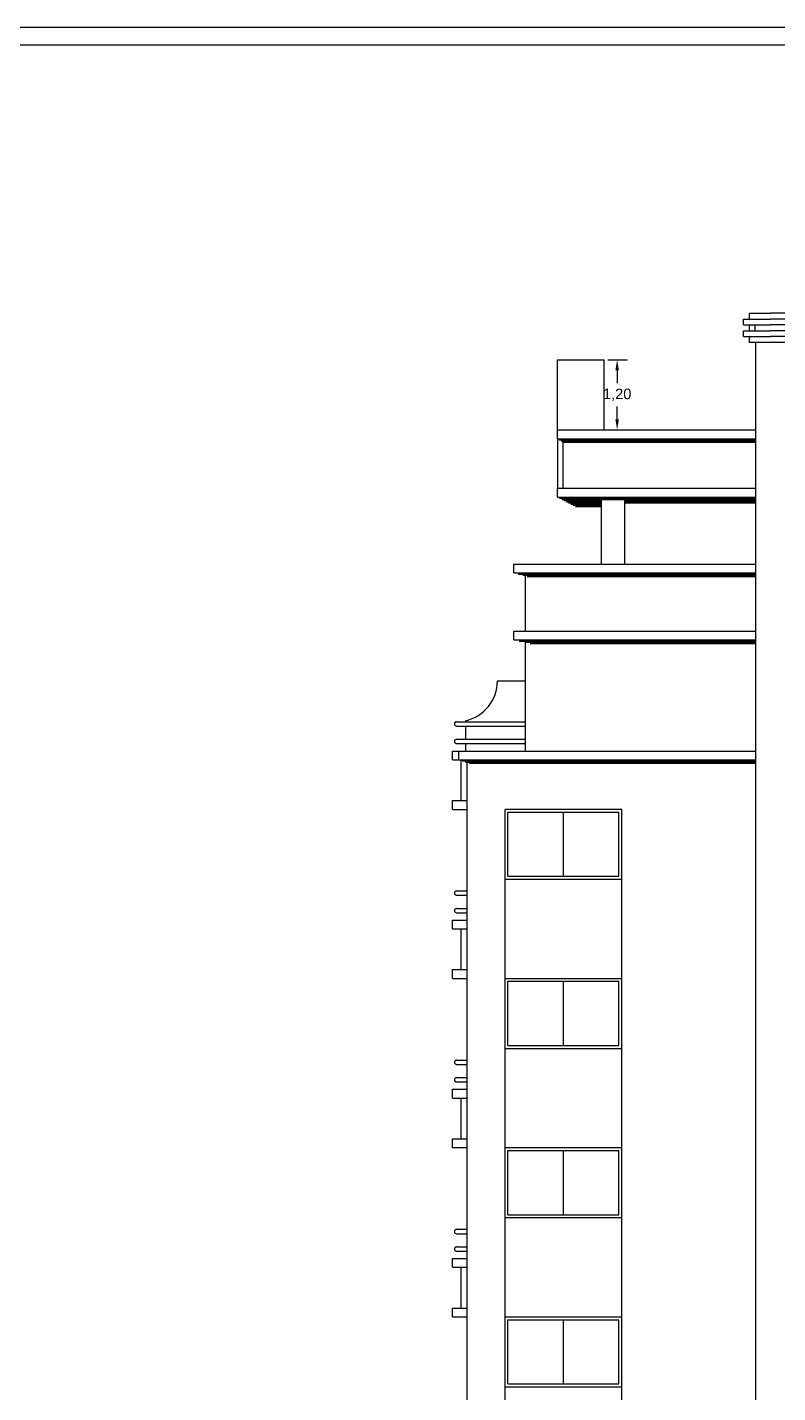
# Model space of a CAD drawing. Header units: millimetres. Extents: x 2200 to 2403, y 2380 to 2511.
# Drawn here: x 2355.27 to 2368.13, y 2487.67 to 2511.07 of the extents above; entities that cross this region are included whole.
import ezdxf

# ---------------------------------------------------------------- set-up
doc = ezdxf.new("R2010")
doc.units = ezdxf.units.MM
doc.styles.get("Standard").update_dxf_attribs({"font": 'arial.ttf'})
doc.dimstyles.get("Standard").update_dxf_attribs({"dimtxt": 0.18, "dimasz": 0.18, "dimexe": 0.18, "dimexo": 0.0625, "dimgap": 0.09, "dimtad": 0, "dimtih": 1, "dimtoh": 1, "dimdec": 4, "dimzin": 0, "dimdsep": 46, "dimtxsty": 'Standard', "dimcen": 0.09, "dimadec": 0, "dimazin": 0, "dimtfac": 1, "dimtdec": 4, "dimtofl": 0, "dimtmove": 0, "dimatfit": 3, "dimfxl": 1, "dimtolj": 1, "dimtzin": 0, "dimarcsym": 0})

# ---------------------------------------------------------------- blocks, each defined once
blk = doc.blocks.new('*D865')
at = {"color": 0, "lineweight": -2, "transparency": 16777216}
for p, q in [((2365.218, 2505.368), (2365.56, 2505.368)), ((2365.38, 2505.188), (2365.38, 2504.966)), ((2365.38, 2504.348), (2365.38, 2504.569)), ((2365.218, 2504.168), (2365.56, 2504.168))]:
    blk.add_line(p, q, dxfattribs=at)
at = {"color": 0, "transparency": 16777216}
for points in [[(2365.35, 2505.188), (2365.41, 2505.188), (2365.38, 2505.368)], [(2365.35, 2504.348), (2365.41, 2504.348), (2365.38, 2504.168)]]:
    blk.add_solid(points, dxfattribs=at)
at = {"layer": 'DEFPOINTS', "color": 0, "transparency": 16777216}
for p in [(2365.156, 2505.368), (2365.38, 2505.368), (2365.156, 2504.168)]:
    blk.add_point(p, dxfattribs=at)
at = {"color": 0, "transparency": 16777216, "insert": (2365.38, 2504.768), "char_height": 0.18, "attachment_point": 5}
blk.add_mtext('\\A1;1,20', dxfattribs=at)

msp = doc.modelspace()

# ---------------------------------------------------------------- linework, layer by layer
at = {"color": 1}
for p, q in [((2329.24394, 2511.06758), (2403.08219, 2511.06758)), ((2365.10598, 2503.01758), (2365.10598, 2501.86758)), ((2365.50598, 2503.01758), (2365.50598, 2501.86758)), ((2362.62783, 2499.16758), (2363.80783, 2499.16758)), ((2362.62783, 2499.09258), (2363.80783, 2499.09258)), ((2362.55783, 2498.66415), (2362.66498, 2498.66415)), ((2362.55783, 2498.51415), (2362.55783, 2498.66415)), ((2362.62783, 2498.86758), (2363.80783, 2498.86758)), ((2362.62783, 2498.79258), (2363.80783, 2498.79258)), ((2362.55783, 2498.51415), (2362.66498, 2498.51415)), ((2362.70783, 2497.81758), (2362.70783, 2498.51415)), ((2362.55783, 2497.81505), (2362.80783, 2497.81505)), ((2362.55783, 2497.66505), (2362.55783, 2497.81505)), ((2362.55783, 2497.66505), (2362.80783, 2497.66505)), ((2363.45783, 2495.16758), (2363.45783, 2497.66505)), ((2363.50783, 2496.51758), (2363.50783, 2497.61758)), ((2363.50783, 2497.61758), (2365.40783, 2497.61758)), ((2364.45783, 2496.51758), (2364.45783, 2497.61758)), ((2365.40783, 2496.51758), (2365.40783, 2497.61758)), ((2365.45783, 2495.16758), (2365.45783, 2497.66505)), ((2363.50783, 2496.51758), (2365.40783, 2496.51758)), ((2362.62783, 2496.26758), (2362.80783, 2496.26758)), ((2362.62783, 2496.19258), (2362.80783, 2496.19258)), ((2362.62783, 2495.96758), (2362.80783, 2495.96758)), ((2362.62783, 2495.89258), (2362.80783, 2495.89258)), ((2362.55783, 2495.61758), (2362.55783, 2495.76758)), ((2362.55783, 2495.76758), (2362.80783, 2495.76758)), ((2362.55783, 2495.61758), (2362.80783, 2495.61758)), ((2362.70783, 2494.91758), (2362.70783, 2495.61758)), ((2363.45783, 2492.26758), (2363.45783, 2495.16758)), ((2365.45783, 2492.26758), (2365.45783, 2495.16758)), ((2362.55783, 2494.76758), (2362.55783, 2494.91758)), ((2362.55783, 2494.91758), (2362.80783, 2494.91758)), ((2362.55783, 2494.76758), (2362.80783, 2494.76758)), ((2363.50783, 2493.61758), (2363.50783, 2494.71758)), ((2363.50783, 2494.71758), (2365.40783, 2494.71758)), ((2364.45783, 2493.61758), (2364.45783, 2494.71758)), ((2365.40783, 2493.61758), (2365.40783, 2494.71758)), ((2363.50783, 2493.61758), (2365.40783, 2493.61758)), ((2362.62783, 2493.36758), (2362.80783, 2493.36758)), ((2362.62783, 2493.29258), (2362.80783, 2493.29258)), ((2362.62783, 2493.06758), (2362.80783, 2493.06758)), ((2362.55783, 2492.71758), (2362.55783, 2492.86758)), ((2362.55783, 2492.86758), (2362.80783, 2492.86758)), ((2362.62783, 2492.99258), (2362.80783, 2492.99258)), ((2362.55783, 2492.71758), (2362.80783, 2492.71758)), ((2362.70783, 2492.01758), (2362.70783, 2492.71758)), ((2363.45783, 2489.36758), (2363.45783, 2492.26758)), ((2365.45783, 2489.36758), (2365.45783, 2492.26758)), ((2362.55783, 2491.86758), (2362.55783, 2492.01758)), ((2362.55783, 2492.01758), (2362.80783, 2492.01758)), ((2362.55783, 2491.86758), (2362.80783, 2491.86758)), ((2363.50783, 2490.71758), (2363.50783, 2491.81758)), ((2363.50783, 2491.81758), (2365.40783, 2491.81758)), ((2364.45783, 2490.71758), (2364.45783, 2491.81758)), ((2365.40783, 2490.71758), (2365.40783, 2491.81758)), ((2363.50783, 2490.71758), (2365.40783, 2490.71758)), ((2362.62783, 2490.46758), (2362.80783, 2490.46758)), ((2362.62783, 2490.39258), (2362.80783, 2490.39258)), ((2362.62783, 2490.16758), (2362.80783, 2490.16758)), ((2362.62783, 2490.09258), (2362.80783, 2490.09258)), ((2362.55783, 2489.81758), (2362.55783, 2489.96758)), ((2362.55783, 2489.96758), (2362.80783, 2489.96758)), ((2362.55783, 2489.81758), (2362.80783, 2489.81758)), ((2362.70783, 2489.11758), (2362.70783, 2489.81758)), ((2363.45783, 2486.46758), (2363.45783, 2489.36758)), ((2365.45783, 2486.46758), (2365.45783, 2489.36758)), ((2362.55783, 2488.96758), (2362.55783, 2489.11758)), ((2362.55783, 2489.11758), (2362.80783, 2489.11758)), ((2362.55783, 2488.96758), (2362.80783, 2488.96758)), ((2363.50783, 2487.81758), (2363.50783, 2488.91758)), ((2363.50783, 2488.91758), (2365.40783, 2488.91758)), ((2364.45783, 2487.81758), (2364.45783, 2488.91758)), ((2365.40783, 2487.81758), (2365.40783, 2488.91758)), ((2363.50783, 2487.81758), (2365.40783, 2487.81758))]:
    msp.add_line(p, q, dxfattribs=at)
msp.add_line((2329.84394, 2510.76758), (2402.78219, 2510.76758))
at = {"color": 2}
for p, q in [((2367.64841, 2506.16758), (2368.00783, 2506.16758)), ((2367.64841, 2506.06758), (2367.64841, 2506.16758)), ((2368.36725, 2506.16758), (2368.00783, 2506.16758)), ((2367.54841, 2506.06758), (2368.00783, 2506.06758)), ((2367.54841, 2505.96758), (2367.54841, 2506.06758)), ((2367.54841, 2505.96758), (2368.00783, 2505.96758)), ((2367.64841, 2505.86758), (2367.64841, 2505.96758)), ((2367.74841, 2505.86758), (2367.74841, 2505.96758)), ((2368.46725, 2506.06758), (2368.00783, 2506.06758)), ((2368.46725, 2505.96758), (2368.00783, 2505.96758)), ((2367.54841, 2505.86758), (2368.00783, 2505.86758)), ((2367.54841, 2505.76758), (2367.54841, 2505.86758)), ((2367.54841, 2505.76758), (2368.00783, 2505.76758)), ((2367.64841, 2505.66758), (2367.64841, 2505.76758)), ((2368.46725, 2505.86758), (2368.00783, 2505.86758)), ((2368.46725, 2505.76758), (2368.00783, 2505.76758)), ((2368.36725, 2505.66758), (2367.64841, 2505.66758)), ((2364.35598, 2504.16758), (2367.75783, 2504.16758)), ((2364.35598, 2504.01758), (2364.35598, 2504.16758)), ((2364.35598, 2504.01758), (2367.75783, 2504.01758)), ((2364.45598, 2503.16758), (2364.45598, 2504.01758)), ((2364.35598, 2503.16758), (2367.75783, 2503.16758)), ((2364.35598, 2503.01758), (2364.35598, 2503.16758)), ((2364.35598, 2503.01758), (2367.75783, 2503.01758)), ((2363.45783, 2497.66758), (2365.45783, 2497.66758)), ((2363.45783, 2496.46758), (2365.45783, 2496.46758)), ((2363.45783, 2494.76758), (2365.45783, 2494.76758)), ((2363.45783, 2493.56758), (2365.45783, 2493.56758)), ((2363.45783, 2491.86758), (2365.45783, 2491.86758)), ((2363.45783, 2490.66758), (2365.45783, 2490.66758)), ((2363.45783, 2488.96758), (2365.45783, 2488.96758)), ((2363.45783, 2487.76758), (2365.45783, 2487.76758))]:
    msp.add_line(p, q, dxfattribs=at)
at = {"color": 3}
for p, q in [((2367.75783, 2498.66415), (2367.75783, 2505.66758)), ((2363.80783, 2500.71758), (2363.80783, 2501.71758)), ((2363.80783, 2498.67231), (2363.80783, 2500.56758)), ((2367.75783, 2495.16758), (2367.75783, 2498.66415)), ((2362.80783, 2497.81505), (2362.80783, 2498.51415)), ((2362.80783, 2495.16758), (2362.80783, 2497.81505)), ((2362.80783, 2492.26758), (2362.80783, 2495.16758)), ((2367.75783, 2492.26758), (2367.75783, 2495.16758)), ((2362.80783, 2489.36758), (2362.80783, 2492.26758)), ((2367.75783, 2489.36758), (2367.75783, 2492.26758)), ((2362.80783, 2486.46758), (2362.80783, 2489.36758)), ((2367.75783, 2486.46758), (2367.75783, 2489.36758))]:
    msp.add_line(p, q, dxfattribs=at)
at = {"color": 4}
for p, q in [((2364.35598, 2505.36758), (2365.15598, 2505.36758)), ((2364.35598, 2504.16758), (2364.35598, 2505.36758)), ((2365.15598, 2504.16758), (2365.15598, 2505.36758)), ((2364.35598, 2504.01758), (2364.35598, 2503.16758)), ((2364.3864, 2503.99758), (2367.75783, 2503.99758)), ((2364.42491, 2503.97758), (2367.75783, 2503.97758)), ((2364.45598, 2503.95758), (2367.75783, 2503.95758)), ((2364.39449, 2502.99758), (2367.75783, 2502.99758)), ((2364.43301, 2502.97758), (2367.75783, 2502.97758)), ((2364.47152, 2502.95758), (2365.10598, 2502.95758)), ((2364.51004, 2502.93758), (2365.10598, 2502.93758)), ((2364.54856, 2502.91758), (2365.10598, 2502.91758)), ((2364.58707, 2502.89758), (2365.10598, 2502.89758)), ((2364.62559, 2502.87758), (2365.10598, 2502.87758)), ((2365.50598, 2502.95758), (2367.75783, 2502.95758)), ((2365.50598, 2502.93758), (2367.75783, 2502.93758)), ((2365.50598, 2502.91758), (2367.75783, 2502.91758)), ((2364.66411, 2502.85758), (2365.10598, 2502.85758)), ((2363.68494, 2501.69758), (2367.75783, 2501.69758)), ((2363.76205, 2501.67758), (2367.75783, 2501.67758)), ((2363.83917, 2501.65758), (2367.75783, 2501.65758)), ((2363.70117, 2500.54758), (2367.75783, 2500.54758)), ((2363.79451, 2500.52758), (2367.75783, 2500.52758)), ((2363.88785, 2500.50758), (2367.75783, 2500.50758)), ((2363.32783, 2499.86758), (2363.80783, 2499.86758)), ((2362.78051, 2499.18443), (2362.78051, 2499.16758)), ((2362.78051, 2499.09258), (2362.78051, 2498.86758)), ((2362.78051, 2498.79258), (2362.78051, 2498.66415)), ((2362.72385, 2498.49415), (2367.75783, 2498.49415)), ((2362.78271, 2498.47415), (2367.75783, 2498.47415)), ((2362.84158, 2498.45415), (2367.75783, 2498.45415))]:
    msp.add_line(p, q, dxfattribs=at)
at = {"color": 5}
for p, q in [((2363.60783, 2501.71758), (2363.60783, 2501.86758)), ((2363.60783, 2501.86758), (2367.75783, 2501.86758)), ((2363.60783, 2501.71758), (2367.75783, 2501.71758)), ((2363.60783, 2500.56758), (2363.60783, 2500.71758)), ((2363.60783, 2500.71758), (2367.75783, 2500.71758)), ((2363.60783, 2500.56758), (2367.75783, 2500.56758)), ((2362.66498, 2498.66415), (2367.75783, 2498.66415)), ((2362.66498, 2498.51415), (2362.66498, 2498.66415)), ((2362.66498, 2498.51415), (2367.75783, 2498.51415))]:
    msp.add_line(p, q, dxfattribs=at)
at = {"color": 4}
msp.add_arc((2362.62783, 2499.86758), 0.7, 282.598326, 0, dxfattribs=at)
at = {"color": 1}
for centre in [(2362.62783, 2499.13008), (2362.62783, 2498.83008), (2362.62783, 2496.23008), (2362.62783, 2495.93008), (2362.62783, 2493.33008), (2362.62783, 2493.03008), (2362.62783, 2490.43008), (2362.62783, 2490.13008)]:
    msp.add_arc(centre, 0.0375, 90, 270, dxfattribs=at)

# ---------------------------------------------------------------- dimensions: what is measured, and where the dimension line sits
dim = msp.add_aligned_dim(p1=(2365.15598, 2504.16758), p2=(2365.15598, 2505.36758), distance=-0.22353, text='1,20', dimstyle='Standard')
dim.commit()
dim.dimension.update_dxf_attribs({"geometry": '*D865', "text_midpoint": (2365.37951, 2504.76758)})

doc.saveas('drawing.dxf')
